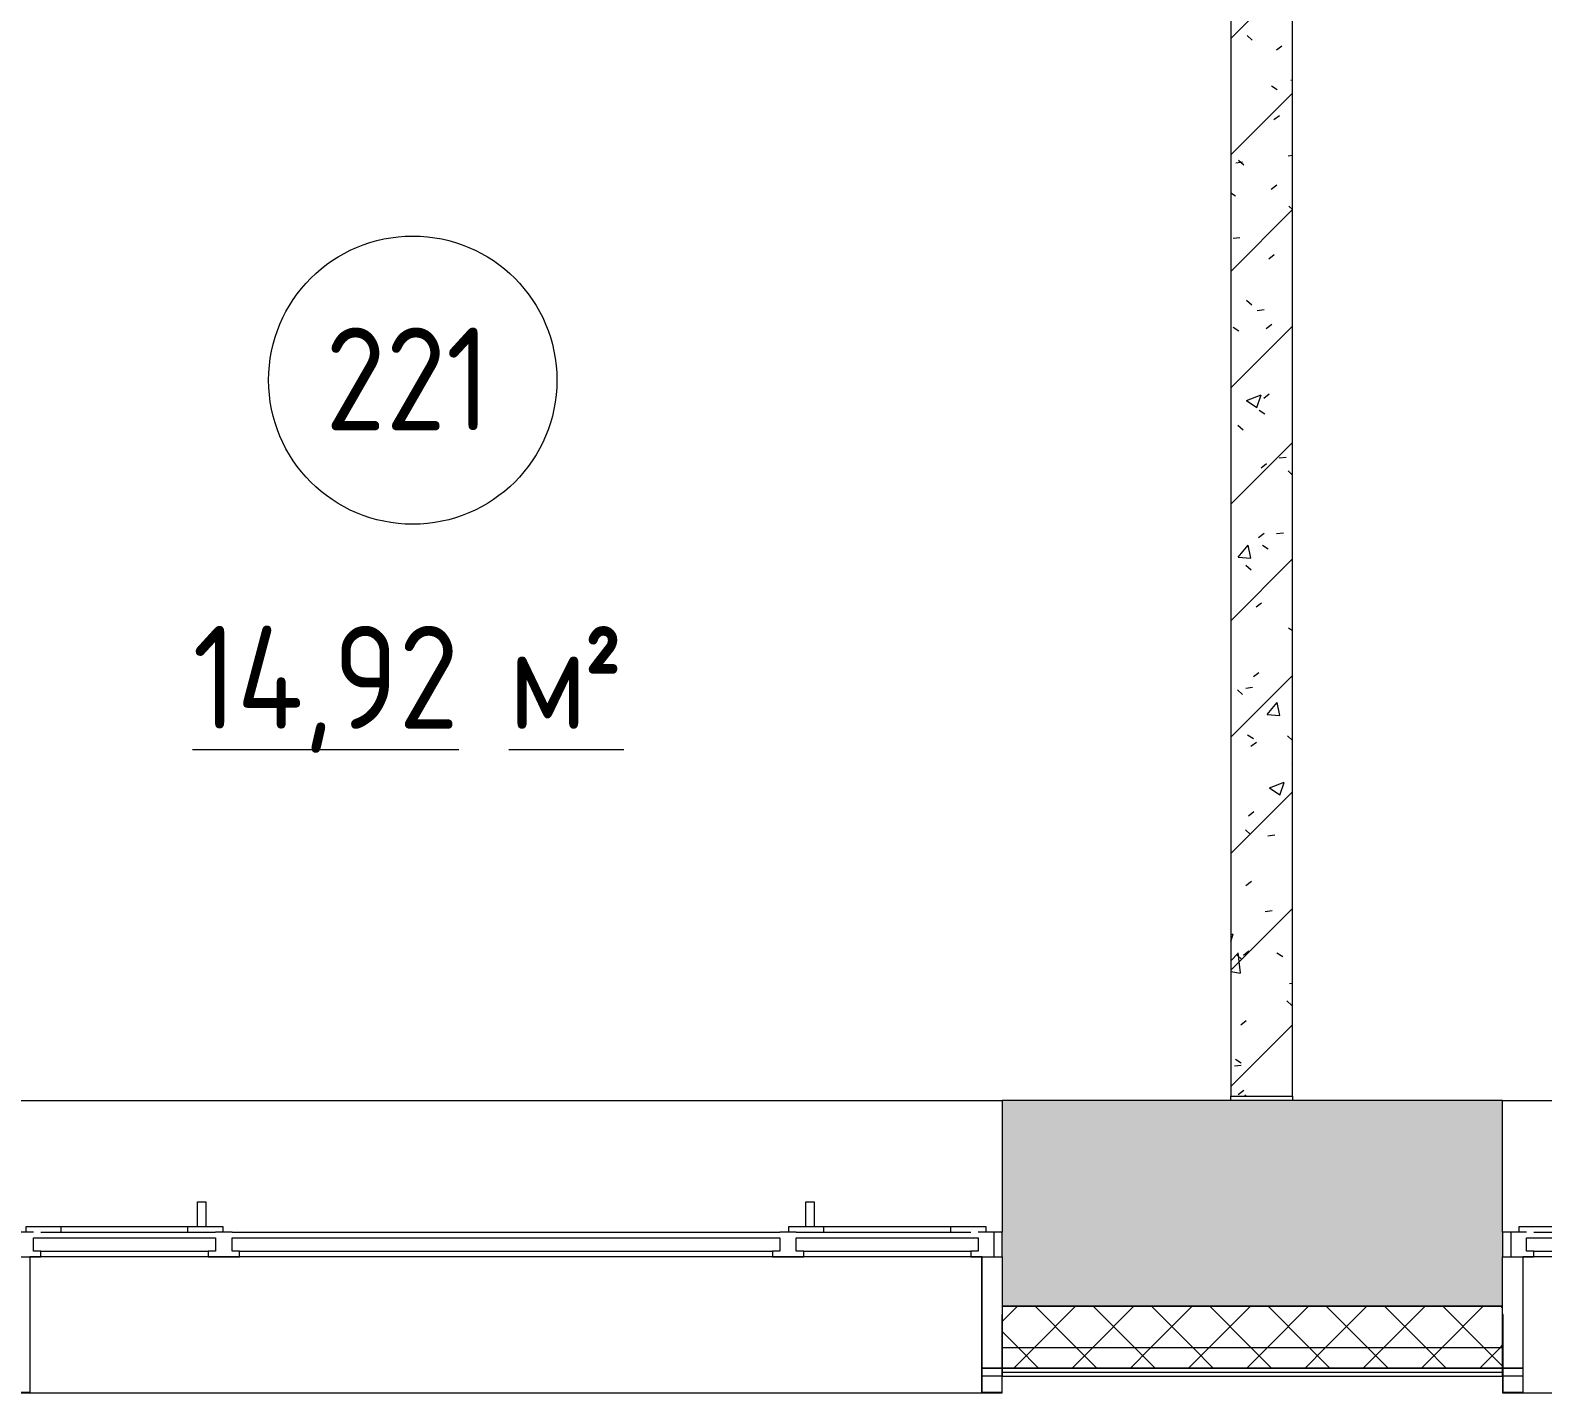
# Model space of a CAD drawing. Header units: millimetres. Extents: x -515342 to 330399, y -224905 to 507333.
# Drawn here: x -331506 to -327833, y 125634 to 128943 of the extents above; entities that cross this region are included whole.
import ezdxf

# ---------------------------------------------------------------- set-up
doc = ezdxf.new("R2010")
doc.units = ezdxf.units.MM
doc.layers.get('0').update_dxf_attribs({"lineweight": 0})
for name, color, linetype, lineweight in [('_ Окна', 7, 'Continuous', 0), ('Витраж', 7, 'Continuous', 0), ('Марки помещений', 7, 'Continuous', 0), ('Окна', 7, 'Continuous', 0), ('Перекрытие', 7, 'Continuous', 0), ('Стены внутренние', 7, 'Continuous', 0), ('Стены наружные', 7, 'Continuous', 0), ('Стены несущие', 7, 'Continuous', 0), ('Стены отделка', 7, 'Continuous', 0), ('Стены перегородки', 7, 'Continuous', 0), ('Стены штриховка', 7, 'Continuous', 0)]:
    doc.layers.add(name, color=color, linetype=linetype, lineweight=lineweight)
doc.styles.add('GOST Common_1', font='', dxfattribs={"width": 0.9, "height": 250})
doc.styles.add('GOST Common_2', font='', dxfattribs={"width": 0.9, "height": 250})
doc.styles.get('GOST Common_1').set_extended_font_data('GOST Common')
doc.styles.get('GOST Common_2').set_extended_font_data('GOST Common')
pattern_1 = [(45, (0, 0), (-70.71068, 70.71068), []), (135, (0, 0), (-70.71068, -70.71068), [])]

# ---------------------------------------------------------------- blocks, each defined once
blk = doc.blocks.new('Окно_ПВХ_3Створки_1Фрамуга-верх - АР_Окно_ОП_1820_h_х2370_3ст2фр-в-9695517-О_АР_П_2__3_400_План 2 этажа')
at = {"layer": '_ Окна'}
for p, q in [((-1129, 130), (-1205, 130)), ((-1205, 130), (-1205, 70)), ((-1185, 70), (-1185, 130)), ((-1147, 84), (-1147, 116)), ((-1147, 116), (-1129, 116)), ((-1129, 116), (-1129, 130)), ((-723, 116), (-1129, 116)), ((-647, 130), (-723, 130)), ((-723, 130), (-723, 116)), ((-723, 116), (-705, 116)), ((-705, 116), (-705, 84)), ((-665, 84), (-665, 116)), ((-665, 116), (-647, 116)), ((-647, 116), (-647, 130)), ((647, 116), (-647, 116)), ((723, 130), (647, 130)), ((647, 130), (647, 116)), ((647, 116), (665, 116)), ((665, 116), (665, 84)), ((705, 84), (705, 116)), ((705, 116), (723, 116)), ((723, 116), (723, 130)), ((1129, 116), (723, 116)), ((1129, 130), (1129, 116)), ((1205, 130), (1129, 130)), ((1129, 116), (1147, 116)), ((1147, 116), (1147, 84)), ((1185, 70), (1185, 130)), ((1205, 70), (1205, 130)), ((-705, 84), (-1147, 84)), ((665, 84), (-665, 84)), ((1147, 84), (705, 84)), ((-1205, 70), (-1147, 70)), ((-1165, 56), (-1165, 70)), ((-1080, 56), (-1165, 56)), ((-1080, 70), (-1080, 56)), ((-772, 70), (-772, 56)), ((-687, 56), (-772, 56)), ((-705, 70), (-665, 70)), ((-687, 70), (-687, 56)), ((665, 70), (705, 70)), ((687, 56), (687, 70)), ((772, 56), (687, 56)), ((772, 70), (772, 56)), ((1080, 70), (1080, 56)), ((1165, 56), (1080, 56)), ((1147, 70), (1205, 70)), ((1165, 70), (1165, 56))]:
    blk.add_line(p, q, dxfattribs=at)
at = {"layer": 'Окна'}
for p, q in [((-1129, 130), (-723, 130)), ((-647, 130), (647, 130)), ((723, 130), (1129, 130)), ((-705, 70), (-1129, 70)), ((-772, 56), (-1080, 56)), ((-748.5, -4), (-748.5, 56)), ((-728.5, 56), (-728.5, -4)), ((665, 70), (-665, 70)), ((1129, 70), (705, 70)), ((728.5, -4), (728.5, 56)), ((748.5, 56), (748.5, -4)), ((1080, 56), (772, 56)), ((-728.5, -4), (-748.5, -4)), ((748.5, -4), (728.5, -4))]:
    blk.add_line(p, q, dxfattribs=at)
blk = doc.blocks.new('Прямоугольный импост - АР_Откос_Металлический_50х330 Белый Левый-V23-О_АР_П_2__3_400_План 2 этажа')
at = {"layer": 'Витраж'}
for p, q in [((79974.6, 2594.9), (77664.6, 2594.9)), ((77664.6, 2264.9), (79974.6, 2264.9))]:
    blk.add_line(p, q, dxfattribs=at)
blk = doc.blocks.new('Прямоугольный импост - АР_Откос_Металлический_50х330 Белый Правый-9899489-О_АР_П_2__3_400_План 2 этажа')
at = {"layer": 'Витраж', "lineweight": 18}
for p, q in [((-50, -40), (-50, 290)), ((-50, 290), (-49, 290)), ((-49, 290), (-49, -39)), ((-1, -39), (-1, 150)), ((-1, 150), (0, 150)), ((0, 150), (0, -40)), ((0, -40), (-50, -40)), ((-49, -39), (-1, -39))]:
    blk.add_line(p, q, dxfattribs=at)
blk = doc.blocks.new('Прямоугольный импост - АР_Откос_Металлический_50х330 Белый Левый-9898757-О_АР_П_2__3_400_План 2 этажа')
at = {"layer": 'Витраж', "lineweight": 18}
for p, q in [((-50, 290), (-50, -40)), ((-49, 290), (-50, 290)), ((-49, -39), (-49, 290)), ((0, 150), (-1, 150)), ((-1, 150), (-1, -39)), ((0, -40), (0, 150)), ((-50, -40), (0, -40)), ((-1, -39), (-49, -39))]:
    blk.add_line(p, q, dxfattribs=at)
blk = doc.blocks.new('СД_Люблино_Фасады_rvt-1-О_АР_П_2__3_400_План 2 этажа')
at = {"layer": 'Стены внутренние'}
h = blk.add_hatch(dxfattribs=at)
h.set_pattern_fill('FP_1', color=256, style=0, pattern_type=2)
h.set_pattern_definition([(45, (0, 0), (-224.5064, 224.5064), []), (45, (224.5, 0), (-224.5064, 224.5064), [396.875, -79.375, 3.353, -76.022])])
h.paths.add_polyline_path([(85199, 2475), (85325, 2475), (85325, 2975), (84034.6, 2975), (84034.6, 2475), (84326.5, 2475)])
h.paths.add_polyline_path([(82424.6, 2475), (82424.6, 2975), (80024.6, 2975), (80024.6, 2475), (82145.5, 2475)])
h.paths.add_polyline_path([(77347.1, 2475), (77614.6, 2475), (77614.6, 2975), (76428.8, 2975), (76428.8, 2475), (76474.7, 2475)])
h.paths.add_polyline_path([(73857.5, 2475), (74018.8, 2475), (74018.8, 2975), (71654.3, 2975), (71654.3, 2475), (72112.6, 2475)])
h.paths.add_polyline_path([(69495.3, 2475), (70044.3, 2475), (70044.3, 2975), (68833.2, 2975), (68833.2, 2475)])
h.paths.add_polyline_path([(67223.2, 2475), (67223.2, 2975), (66055, 2975), (66055, 2475), (66878.1, 2475)])
h.paths.add_polyline_path([(64260.8, 2475), (64445, 2475), (64445, 2975), (63279.5, 2975), (63279.5, 2475), (63388.4, 2475)])
h.paths.add_polyline_path([(61643.5, 2475), (61669.5, 2475), (61669.5, 2975), (59270, 2975), (59270, 2475), (61207.3, 2475)])
h.paths.add_polyline_path([(56409, 2475), (56860, 2475), (56860, 2975), (55705, 2975), (55705, 2475)])
h.paths.add_polyline_path([(53295, 2475), (53295, 2975), (52107.5, 2975), (52107.5, 2475), (52919.3, 2475)])
h.paths.add_polyline_path([(49429.6, 2475), (49697.5, 2475), (49697.5, 2975), (48505, 2975), (48505, 2475), (48557.2, 2475)])
h.paths.add_polyline_path([(46095, 2475), (46095, 2975), (44880, 2975), (44880, 2475), (45939.9, 2475)])
h.paths.add_polyline_path([(42450.2, 2475), (42470, 2475), (42470, 2975), (40100.1, 2975), (40100.1, 2475), (41577.8, 2475)])
h.paths.add_polyline_path([(38490.1, 2475), (38490.1, 2975), (37284.2, 2975), (37284.2, 2475), (38088.1, 2475)])
h.paths.add_polyline_path([(35470.8, 2475), (35674.2, 2475), (35674.2, 2975), (34486.9, 2975), (34486.9, 2475), (34598.4, 2475)])
h.paths.add_polyline_path([(32876.9, 2475), (32876.9, 2975), (31722.6, 2975), (31722.6, 2475), (32853.5, 2475)])
h.paths.add_polyline_path([(30112.6, 2475), (30112.6, 2975), (27685.9, 2975), (27685.9, 2475), (29615.4, 2475)])
h.paths.add_polyline_path([(25275.9, 2475), (25275.9, 2975), (24073.4, 2975), (24073.4, 2475), (25001.7, 2475)])
h.paths.add_polyline_path([(21663.4, 2475), (21663.4, 2975), (19290.9, 2975), (19290.9, 2475), (21512, 2475)])
h.paths.add_polyline_path([(17680.9, 2475), (17680.9, 2975), (16335, 2975), (16335, 2475), (17183.8, 2475)])
at = {"layer": 'Стены наружные'}
h = blk.add_hatch(dxfattribs=at)
h.set_pattern_fill('FP_4', color=256, style=0, pattern_type=2)
h.set_pattern_definition(pattern_1)
h.paths.add_polyline_path([(59898.7, 2375), (60240, 2375), (60240, 2475), (59270, 2475), (59270, 2375)])
h.paths.add_polyline_path([(56409, 2375), (56860, 2375), (56860, 2475), (55705, 2475), (55705, 2375)])
h.paths.add_polyline_path([(52919.3, 2375), (53295, 2375), (53295, 2475), (52107.5, 2475), (52107.5, 2375)])
h.paths.add_polyline_path([(49429.6, 2375), (49697.5, 2375), (49697.5, 2475), (48505, 2475), (48505, 2375), (48557.2, 2375)])
h.paths.add_polyline_path([(45939.9, 2375), (46095, 2375), (46095, 2475), (44880, 2475), (44880, 2375), (45067.5, 2375)])
h.paths.add_polyline_path([(42450.2, 2375), (42470, 2375), (42470, 2475), (41405, 2475), (41405, 2375), (41577.8, 2375)])
h = blk.add_hatch(dxfattribs=at)
h.set_pattern_fill('FP_4', color=256, style=0, pattern_type=2)
h.set_pattern_definition(pattern_1)
h.paths.add_polyline_path([(59270, 2325), (60240, 2325), (60240, 2375), (59270, 2375)])
h.paths.add_polyline_path([(56409, 2325), (56860, 2325), (56860, 2375), (55705, 2375), (55705, 2325)])
h.paths.add_polyline_path([(52919.3, 2325), (53295, 2325), (53295, 2375), (52107.5, 2375), (52107.5, 2325)])
h.paths.add_polyline_path([(49697.5, 2325), (49697.5, 2375), (48505, 2375), (48505, 2325), (49429.6, 2325)])
h.paths.add_polyline_path([(46095, 2325), (46095, 2375), (44880, 2375), (44880, 2325), (45939.9, 2325)])
h.paths.add_polyline_path([(42470, 2325), (42470, 2375), (41405, 2375), (41405, 2325), (42450.2, 2325)])
at = {"layer": 'Стены внутренние'}
for p, q in [((42470, 2975), (44880, 2975)), ((46095, 2975), (48505, 2975)), ((44830.8, 2324.9), (44879, 2324.9)), ((46096, 2324.9), (46144.2, 2324.9)), ((44879.2, 2304.9), (44830.9, 2304.9)), ((46144.1, 2304.9), (46095.8, 2304.9))]:
    blk.add_line(p, q, dxfattribs=at)
at = {"layer": 'Стены наружные'}
for p, q in [((44879, 2325), (44830.8, 2325)), ((46144.2, 2325), (46096, 2325))]:
    blk.add_line(p, q, dxfattribs=at)
at = {"layer": 'Стены несущие'}
for p, q in [((46095, 2975), (44880, 2975)), ((44880, 2975), (44880, 2655)), ((46095, 2655), (46095, 2975)), ((44880, 2595), (44880, 2475)), ((46095, 2475), (46095, 2595)), ((44880, 2475), (46095, 2475)), ((46095, 2475), (44880, 2475))]:
    blk.add_line(p, q, dxfattribs=at)
at = {"layer": 'Стены отделка', "lineweight": 9}
for p, q in [((44880, 2475), (44880, 2375)), ((46095, 2375), (46095, 2475)), ((44880, 2375), (44880, 2325)), ((46095, 2325), (46095, 2375)), ((44880, 2325), (46095, 2325)), ((46095, 2324.9), (44880, 2324.9)), ((44880, 2324.9), (44880, 2314.9)), ((44880, 2314.9), (44880, 2304.9)), ((46095, 2314.9), (46095, 2324.9)), ((46095, 2304.9), (46095, 2314.9)), ((44880, 2304.9), (46095, 2304.9))]:
    blk.add_line(p, q, dxfattribs=at)
at = {"layer": 'Стены штриховка'}
for p, q in [((44880, 2375), (46095, 2375)), ((44880, 2314.9), (46095, 2314.9))]:
    blk.add_line(p, q, dxfattribs=at)
at = {"layer": 'Витраж', "lineweight": 9, "extrusion": (0, 0, -1)}
for p in [(-42470, 2304.9), (-46095, 2304.9)]:
    blk.add_blockref('Прямоугольный импост - АР_Откос_Металлический_50х330 Белый Правый-9899489-О_АР_П_2__3_400_План 2 этажа', p, dxfattribs=at)
at = {"layer": 'Витраж', "lineweight": 9}
for name, p in [('Прямоугольный импост - АР_Откос_Металлический_50х330 Белый Левый-V23-О_АР_П_2__3_400_План 2 этажа', (-35144.6, 0)), ('Прямоугольный импост - АР_Откос_Металлический_50х330 Белый Левый-9898757-О_АР_П_2__3_400_План 2 этажа', (44880, 2304.9)), ('Прямоугольный импост - АР_Откос_Металлический_50х330 Белый Левый-V23-О_АР_П_2__3_400_План 2 этажа', (-31519.6, 0))]:
    blk.add_blockref(name, p, dxfattribs=at)
at = {"layer": 'Окна', "lineweight": 9, "rotation": 180}
for p in [(43675, 2725), (47300, 2725)]:
    blk.add_blockref('Окно_ПВХ_3Створки_1Фрамуга-верх - АР_Окно_ОП_1820_h_х2370_3ст2фр-в-9695517-О_АР_П_2__3_400_План 2 этажа', p, dxfattribs=at)
blk = doc.blocks.new('ASVP_Марка_Помещение_ДваЗначения - Номер Площадь-685795-О_АР_П_2__3_400_План 2 этажа')
at = {"layer": 'Марки помещений'}
blk.add_circle((0, 0), 3.5, dxfattribs=at)

msp = doc.modelspace()

# ---------------------------------------------------------------- hatches: boundary and pattern name
at = {"layer": 'Стены внутренние'}
h = msp.add_hatch(dxfattribs=at)
h.set_pattern_fill('FP_2', color=256, style=0, pattern_type=2)
h.set_pattern_definition([(45, (-374025.76, 123368.6), (-141.42136, 141.42136), [])])
h.paths.add_polyline_path([(-328590.759, 126353.5459), (-328440.759, 126353.5459), (-328440.759, 130073.6058), (-328590.759, 130073.6058), (-328590.759, 126739.0917)])
h = msp.add_hatch(dxfattribs=at)
h.set_pattern_fill('FP_3', color=256, style=0, pattern_type=2)
h.set_pattern_definition([(50, (-374025.76, 123368.6), (364.368, -31.8783), [38.1, -419.1]), (355, (-374025.76, 123368.6), (-70.486, 382.1133), [30.48, -335.28]), (100.451, (-373995.4, 123365.95), (293.885, 350.2334), [32.38, -356.18]), (46.184, (-374025.76, 123470.2), (542.1585, -84.086), [57.15, -628.65]), (96.636, (-373980.6, 123463.2), (474.805, 494.8554), [48.57, -534.27]), (351.184, (-374025.76, 123470.2), (474.81, 494.85), [45.72, -502.92]), (21, (-373974.96, 123444.8), (303.2285, -204.5305), [38.1, -419.1]), (326, (-373974.96, 123444.8), (123.604, 368.376), [30.48, -335.28]), (71.451, (-373949.7, 123427.76), (426.834, 163.8427), [32.38, -356.18]), (37.5, (-374025.76, 123368.6), (6.17665, 169.11015), [16.764, -314.452, 16.764, -323.596, -336.55]), (37.5, (-374025.76, 123368.6), (6.17665, 169.11015), [-671.576, 16.764, -319.786]), (7.5, (-374025.76, 123368.6), (133.6389, 200.3615), [16.764, -177.292, 16.764, -306.832, -128.27]), (7.5, (-374025.76, 123368.6), (133.6389, 200.3615), [-517.652, 16.764, -111.506]), (327.5, (-374139.04, 123368.6), (271.1818, -11.45836), [16.764, -110.236, 16.764, -379.476, -525.78]), (327.5, (-374139.04, 123368.6), (271.1818, -11.45836), [-523.24, 16.764, -509.016]), (317.5, (-374189.84, 123368.6), (296.2585, 50.8528), [16.764, -148.336, 16.764, -246.38, -373.38]), (317.5, (-374189.84, 123368.6), (296.2585, 50.8528), [-428.244, 16.764, -356.616])])
h.paths.add_polyline_path([(-328590.759, 126353.5459), (-328440.759, 126353.5459), (-328440.759, 130073.6058), (-328590.759, 130073.6058), (-328590.759, 126739.0917)])

# ---------------------------------------------------------------- linework, layer by layer
at = {"layer": 'Перекрытие'}
for p, q in [((-328590.759, 126343.6058), (-328590.759, 126353.5459)), ((-328440.759, 126353.5459), (-328440.759, 126343.6058))]:
    msp.add_line(p, q, dxfattribs=at)
at = {"layer": 'Стены перегородки'}
for p, q in [((-328590.759, 130073.6058), (-328590.759, 126353.5459)), ((-328440.759, 126353.5459), (-328440.759, 130073.6058)), ((-328590.759, 126353.5459), (-328440.759, 126353.5459))]:
    msp.add_line(p, q, dxfattribs=at)

# ---------------------------------------------------------------- block references
msp.add_blockref('СД_Люблино_Фасады_rvt-1-О_АР_П_2__3_400_План 2 этажа', (-374025.759, 123368.6058))
at = {"layer": 'Марки помещений', "xscale": 99.99999999999993, "yscale": 99.99999999999993, "zscale": 99.99999999999993}
msp.add_blockref('ASVP_Марка_Помещение_ДваЗначения - Номер Площадь-685795-О_АР_П_2__3_400_План 2 этажа', (-330577.0179, 128092.862), dxfattribs=at)

# ---------------------------------------------------------------- texts
at = {"layer": 'Марки помещений', "char_height": 250, "attachment_point": 1}
for s, insert, width, style in [('221', (-330789.4252, 128220.5871), 526.708687, 'GOST Common_1'), ('\\L14,92 ', (-331111.6114, 127496.0566), 930.759187, 'GOST Common_1'), ('\\L\\fGOST Common|b0|i0|c238|p34|;\\W.9;\\L²', (-330165.0645, 127496.0566), 165.949312, 'GOST Common_2'), ('\\L\\fGOST Common|b0|i0|c204|p34|;\\W.9;\\Lм', (-330343.6583, 127496.0566), 216.455625, 'GOST Common_1')]:
    msp.add_mtext(s, dxfattribs=dict(at, insert=insert, width=width, style=style))

doc.saveas('drawing.dxf')
